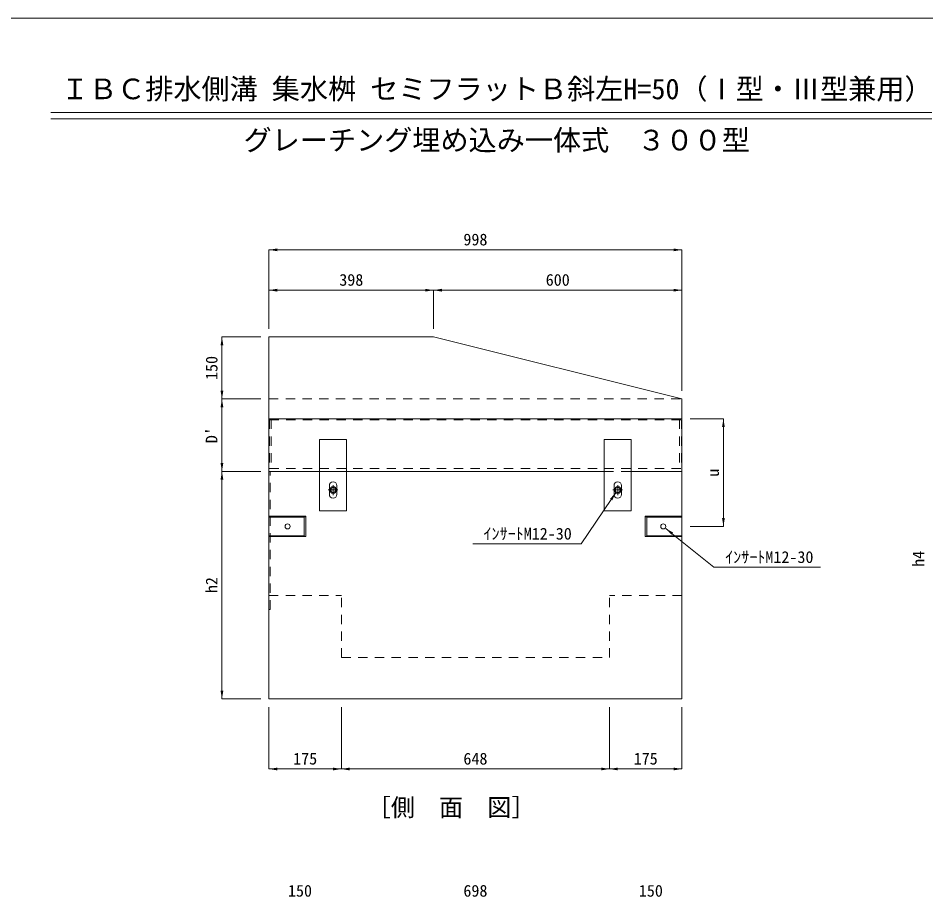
# Model space of a CAD drawing. Units: millimetres at full size. Extents: x 50430 to 75195, y 24892 to 47415.
# Drawn here: x 55552 to 57746, y 41834 to 43958 of the extents above; entities that cross this region are included whole.
import ezdxf
from ezdxf.enums import TextEntityAlignment as Align

# ---------------------------------------------------------------- set-up
doc = ezdxf.new("R2010")
doc.units = ezdxf.units.MM
doc.header["$LTSCALE"] = 30
doc.linetypes.add('USER1', pattern=[1.35, 0.75, -0.6])
doc.linetypes.add('USER2', pattern=[28.575, 19.05, -3.175, 3.175, -3.175])
for name, color, linetype, lineweight in [('0_2', 7, 'Continuous', 20), ('受枠', 3, 'Continuous', 5), ('寸法線', 7, 'Continuous', 9), ('本体', 2, 'Continuous', 20), ('枠', 5, 'Continuous', 5), ('ｲﾝｻｰﾄ', 3, 'USER1', 5), ('ｸﾞﾚｰﾁﾝｸﾞ', 7, 'Continuous', 5)]:
    doc.layers.add(name, color=color, linetype=linetype, lineweight=lineweight)
doc.styles.add('ＭＳ ゴシック', font='')
doc.styles.get('ＭＳ ゴシック').set_extended_font_data('MS Gothic')

# ---------------------------------------------------------------- blocks, each defined once
blk = doc.blocks.new('filled_arrow')
at = {"color": 0, "linetype": 'Continuous', "lineweight": -2}
blk.add_solid([(7.5, 1.25), (0, 0), (7.5, -1.25)], dxfattribs=at)

msp = doc.modelspace()

# ---------------------------------------------------------------- linework, layer by layer
at = {"layer": '0_2'}
for p, q in [((55631.21, 43730.29), (57760.58, 43730.29)), ((55631.21, 43715.29), (57760.58, 43715.29))]:
    msp.add_line(p, q, dxfattribs=at)
at = {"layer": '受枠'}
for p, q in [((56280.87, 42767.68), (56280.87, 42939.68)), ((56280.87, 42939.68), (56345.87, 42939.68)), ((56345.87, 42767.68), (56345.87, 42939.68)), ((56968.87, 42939.68), (57033.87, 42939.68)), ((56968.87, 42767.68), (56968.87, 42939.68)), ((57033.87, 42767.68), (57033.87, 42939.68)), ((56304.37, 42828.68), (56304.37, 42806.68)), ((56322.37, 42828.68), (56322.37, 42806.68)), ((56992.37, 42828.68), (56992.37, 42806.68)), ((57010.37, 42828.68), (57010.37, 42806.68)), ((56280.87, 42767.68), (56345.87, 42767.68)), ((56968.87, 42767.68), (57033.87, 42767.68))]:
    msp.add_line(p, q, dxfattribs=at)
at = {"layer": '受枠', "lineweight": 9}
for centre, start, end in [((56313.37, 42828.68), 0, 180), ((57001.37, 42828.68), 0, 180), ((56313.37, 42806.68), 180, 0), ((57001.37, 42806.68), 180, 0)]:
    msp.add_arc(centre, 9, start, end, dxfattribs=at)
at = {"layer": '寸法線'}
for p, q in [((56158.37, 43398.25), (57156.37, 43398.25)), ((56158.37, 43207.68), (56158.37, 43398.25)), ((57156.37, 43170.36), (57156.37, 43398.25)), ((56158.37, 43300.71), (56556.37, 43300.71)), ((56158.37, 43207.68), (56158.37, 43300.71)), ((56556.37, 43207.68), (56556.37, 43300.71)), ((56556.37, 43300.71), (57156.37, 43300.71)), ((56556.37, 43207.68), (56556.37, 43300.71)), ((57156.37, 43057.68), (57156.37, 43300.71)), ((56044.75, 43187.68), (56044.75, 43037.68)), ((56138.37, 43187.68), (56044.75, 43187.68)), ((56044.75, 43037.68), (56044.75, 42862.68)), ((56138.37, 43037.68), (56044.75, 43037.68)), ((56138.37, 43037.68), (56044.75, 43037.68)), ((57176.37, 42989.67), (57256.8, 42989.67)), ((57256.8, 42989.67), (57256.8, 42729.67)), ((56138.37, 42862.68), (56044.75, 42862.68)), ((56044.75, 42862.68), (56044.75, 42312.68)), ((56138.37, 42862.68), (56044.75, 42862.68)), ((57176.37, 42729.67), (57256.8, 42729.67)), ((56138.37, 42312.68), (56044.75, 42312.68)), ((56158.37, 42292.68), (56158.37, 42143.24)), ((56333.37, 42292.68), (56333.37, 42143.24)), ((56333.37, 42292.68), (56333.37, 42143.24)), ((56981.37, 42292.68), (56981.37, 42143.24)), ((56981.37, 42292.68), (56981.37, 42143.24)), ((57156.37, 42292.68), (57156.37, 42143.24)), ((56158.37, 42143.24), (56333.37, 42143.24)), ((56333.37, 42143.24), (56981.37, 42143.24)), ((56981.37, 42143.24), (57156.37, 42143.24))]:
    msp.add_line(p, q, dxfattribs=at)
at = {"layer": '寸法線', "linetype": 'USER2'}
for p, q in [((56313.37, 42829.48), (56313.37, 42805.41)), ((57001.37, 42829.48), (57001.37, 42805.41)), ((56301.8, 42817.68), (56325, 42817.68)), ((56989.8, 42817.68), (57013, 42817.68))]:
    msp.add_line(p, q, dxfattribs=at)
at = {"layer": '寸法線'}
for points in [[(56996.67, 42811.21), (56985.42, 42794.67), (56912.73, 42687.74), (56650.72, 42687.74)], [(57117.6, 42724.66), (57133.17, 42712.11), (57233.42, 42631.34), (57491.47, 42631.34)]]:
    msp.add_lwpolyline(points, dxfattribs=at)
at = {"layer": '本体'}
for p, q in [((56158.37, 43187.68), (56158.37, 42869.68)), ((56158.37, 43187.68), (56556.37, 43187.68)), ((56556.37, 43187.68), (57156.37, 43037.68)), ((57156.37, 43037.68), (57156.37, 42869.68)), ((56158.37, 42989.67), (57156.37, 42989.67)), ((56158.37, 42312.68), (56158.37, 42979.68)), ((57156.37, 42312.68), (57156.37, 42979.68)), ((56158.37, 42862.68), (56968.87, 42862.68)), ((57033.87, 42862.68), (57156.37, 42862.68)), ((56158.37, 42312.68), (57156.37, 42312.68))]:
    msp.add_line(p, q, dxfattribs=at)
at = {"layer": '本体', "linetype": 'USER1', "lineweight": 9}
for p, q in [((56158.37, 43037.68), (57156.37, 43037.68)), ((56158.37, 42562.68), (56333.37, 42562.68)), ((56333.37, 42412.68), (56333.37, 42562.68)), ((56981.37, 42412.68), (56981.37, 42562.68)), ((57156.37, 42562.68), (56981.37, 42562.68)), ((56333.37, 42412.68), (56981.37, 42412.68))]:
    msp.add_line(p, q, dxfattribs=at)
at = {"layer": '本体', "color": 4, "linetype": 'USER1', "lineweight": 5}
for p, q in [((56161.37, 42528.68), (56161.37, 42862.68)), ((56158.37, 42528.68), (56161.37, 42528.68))]:
    msp.add_line(p, q, dxfattribs=at)
at = {"layer": '本体', "linetype": 'USER1'}
msp.add_line((56968.87, 42862.68), (57033.87, 42862.68), dxfattribs=at)
at = {"layer": '本体', "color": 4, "lineweight": 5}
for p, q in [((56158.37, 42754.17), (56247.37, 42754.17)), ((56158.37, 42752.17), (56243.37, 42752.17)), ((56243.37, 42752.17), (56247.37, 42754.17)), ((56243.37, 42752.17), (56243.37, 42707.17)), ((56247.37, 42754.17), (56247.37, 42705.17)), ((57156.37, 42754.17), (57067.37, 42754.17)), ((57071.37, 42752.17), (57067.37, 42754.17)), ((57067.37, 42754.17), (57067.37, 42705.17)), ((57156.37, 42752.17), (57071.37, 42752.17)), ((57071.37, 42752.17), (57071.37, 42707.17)), ((56243.37, 42707.17), (56158.37, 42707.17)), ((56247.37, 42705.17), (56158.37, 42705.17)), ((56243.37, 42707.17), (56247.37, 42705.17)), ((57071.37, 42707.17), (57067.37, 42705.17)), ((57067.37, 42705.17), (57156.37, 42705.17)), ((57071.37, 42707.17), (57156.37, 42707.17))]:
    msp.add_line(p, q, dxfattribs=at)
at = {"layer": '枠', "lineweight": 20}
msp.add_line((53821.16, 43958.36), (59421.16, 43958.36), dxfattribs=at)
at = {"layer": 'ｲﾝｻｰﾄ', "linetype": 'Continuous'}
for centre, radius in [((56313.37, 42817.68), 8), ((57001.37, 42817.68), 8), ((56313.37, 42817.68), 6), ((57001.37, 42817.68), 6), ((56203.37, 42729.67), 6), ((57111.37, 42729.67), 6)]:
    msp.add_circle(centre, radius, dxfattribs=at)
at = {"layer": 'ｸﾞﾚｰﾁﾝｸﾞ', "linetype": 'USER1', "lineweight": 9}
for p, q in [((56159.37, 42987.68), (57155.37, 42987.68)), ((56159.37, 42987.68), (56159.37, 42869.68)), ((56163.87, 42987.68), (56163.87, 42869.68)), ((57150.87, 42987.68), (57150.87, 42869.68)), ((57155.37, 42987.68), (57155.37, 42869.68)), ((56159.37, 42869.68), (57155.37, 42869.68))]:
    msp.add_line(p, q, dxfattribs=at)

# ---------------------------------------------------------------- block references
at = {"layer": '寸法線', "xscale": 2.67, "yscale": 2.67}
for p in [(56158.37, 43398.25), (56158.37, 43300.71), (56556.37, 43300.71), (56158.37, 42143.24), (56333.37, 42143.24), (56981.37, 42143.24)]:
    msp.add_blockref('filled_arrow', p, dxfattribs=at)
for p, rotation in [((57156.37, 43398.25), 180), ((56556.37, 43300.71), 180), ((57156.37, 43300.71), 180), ((56044.75, 43187.68), 270), ((56044.75, 43037.68), 90), ((56044.75, 43037.68), 270), ((57256.8, 42989.67), 270), ((56044.75, 42862.68), 90), ((56044.75, 42862.68), 270), ((56996.67, 42811.21), 235.8), ((57256.8, 42729.67), 90), ((57117.6, 42724.66), 321.1), ((56044.75, 42312.68), 90), ((56333.37, 42143.24), 180), ((56981.37, 42143.24), 180), ((57156.37, 42143.24), 180)]:
    msp.add_blockref('filled_arrow', p, dxfattribs=dict(at, rotation=rotation))

# ---------------------------------------------------------------- texts
at = {"layer": '0_2', "style": 'ＭＳ ゴシック'}
for s, height, p in [('ＩＢＣ排水側溝 集水桝 セミフラットＢ斜左H=50（Ⅰ型・Ⅲ型兼用）', 49.84, (56708.9, 43787.26)), ('グレーチング埋め込み一体式\u3000３００型', 49.84, (56708.9, 43663.53)), ('ｲﾝｻｰﾄM12-30', 28.48, (56783.63, 42712.02)), ('ｲﾝｻｰﾄM12-30', 28.48, (57367.66, 42655.52))]:
    msp.add_text(s, height=height, dxfattribs=at).set_placement(p, align=Align.MIDDLE_CENTER)
msp.add_text('［側\u3000面\u3000図］', height=42.72, dxfattribs=at).set_placement((56394.61, 42016.17), align=Align.BOTTOM_LEFT)
at = {"layer": '寸法線', "style": 'ＭＳ ゴシック'}
for s, p in [('998', (56657.37, 43423.25)), ('398', (56357.37, 43325.71)), ('600', (56856.37, 43325.71)), ('175', (56245.87, 42168.24)), ('648', (56657.37, 42168.24)), ('175', (57068.87, 42168.24)), ('150', (56233.36, 41848.84)), ('698', (56657.36, 41848.84)), ('150', (57081.36, 41848.84))]:
    msp.add_text(s, height=28.48, dxfattribs=at).set_placement(p, align=Align.MIDDLE_CENTER)
for s, p in [('150', (56019.75, 43112.68)), ("D'", (56019.75, 42950.18)), ('u', (57231.8, 42859.67)), ('h4', (57728.07, 42651.18)), ('h2', (56019.75, 42587.68))]:
    msp.add_text(s, height=28.48, rotation=90, dxfattribs=at).set_placement(p, align=Align.MIDDLE_CENTER)

doc.saveas('drawing.dxf')
